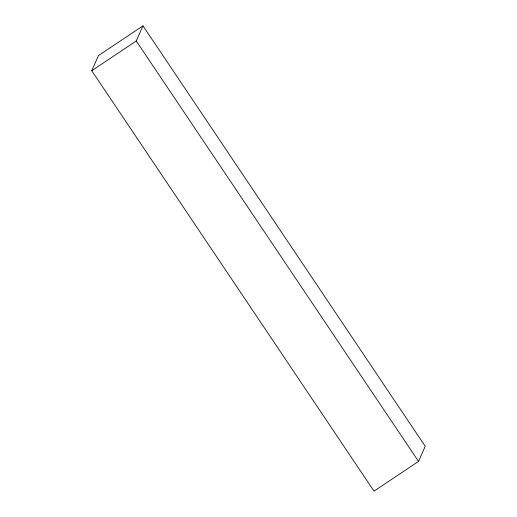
<?xml version="1.0" encoding="UTF-8"?>
<svg xmlns="http://www.w3.org/2000/svg" width="517" height="517" viewBox="0 0 517 517"><rect width="100%" height="100%" fill="white"/><g stroke="black" fill="none" stroke-linecap="round" stroke-linejoin="round"><path stroke-width="0.78" d="M91.767 70.726L98.482 55.603L142.97 25.85L425.233 446.274L418.518 461.397L374.03 491.15L91.767 70.726L136.255 40.972L142.97 25.85M136.255 40.972L418.518 461.397"/></g></svg>
